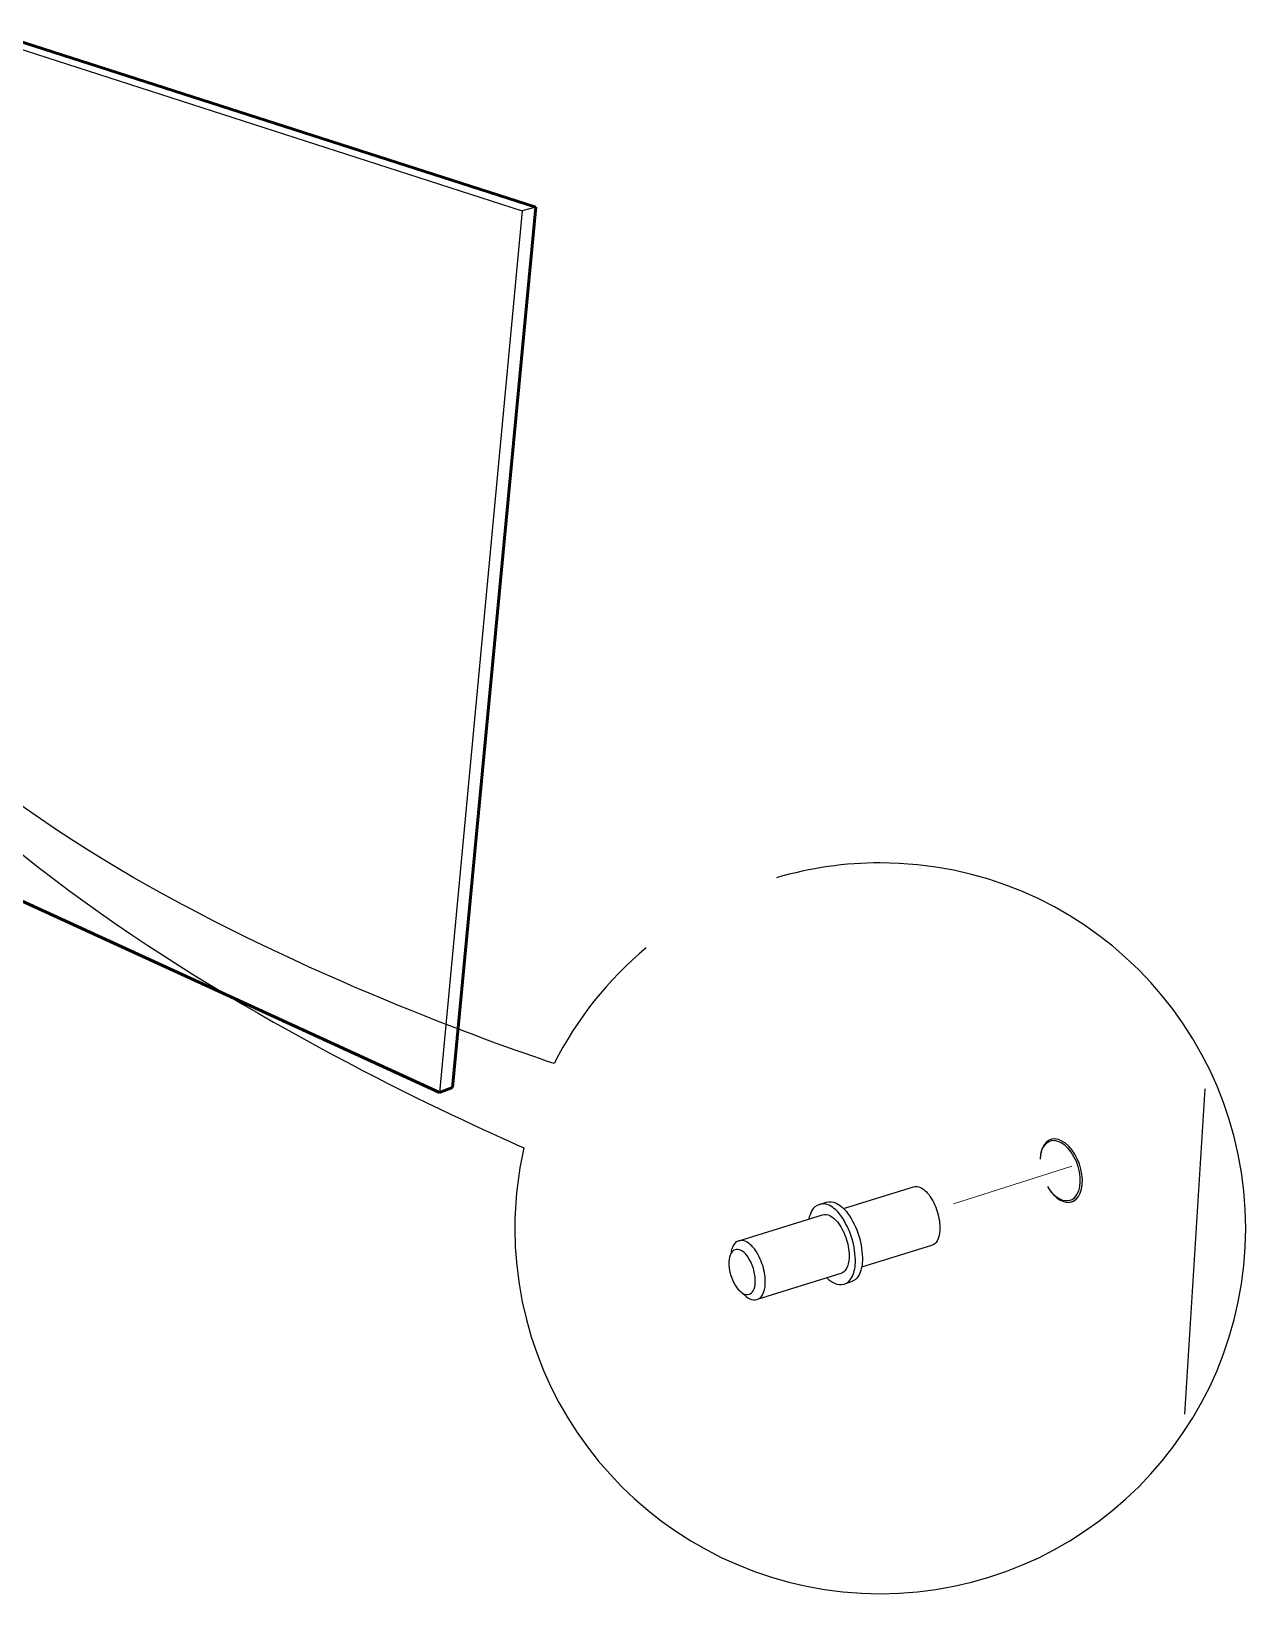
# Model space of a CAD drawing. Header units: inches. Extents: x 0.5 to 7.8, y 1 to 11.1.
# Drawn here: x 4.795 to 7.739, y 0.992 to 4.779 of the extents above; entities that cross this region are included whole.
import ezdxf

# ---------------------------------------------------------------- set-up
doc = ezdxf.new("R2010")
doc.units = ezdxf.units.IN
doc.header["$MEASUREMENT"] = 0
doc.layers.add('PDF_Geometry', color=7, linetype='Continuous')

msp = doc.modelspace()

# ---------------------------------------------------------------- linework, layer by layer
at = {"layer": 'PDF_Geometry', "lineweight": 53}
for points in [[(6.0183, 4.3526), (4.6901, 4.7791), (4.657, 4.7719)], [(6.0183, 4.3526), (5.8168, 2.2189)], [(5.7847, 2.2066), (4.5365, 2.7784)], [(5.8168, 2.2189), (5.7847, 2.2066)]]:
    msp.add_lwpolyline(points, dxfattribs=at)
at = {"layer": 'PDF_Geometry', "lineweight": 25}
for points in [[(4.657, 4.7719), (5.9849, 4.3438)], [(5.9849, 4.3438), (5.7847, 2.2066)], [(6.0183, 4.3526), (5.9849, 4.3438)], [(7.6396, 2.2156), (7.5909, 1.4267)], [(7.2679, 1.9656), (7.27, 1.9628), (7.2779, 1.9554), (7.2865, 1.9494), (7.2952, 1.9458), (7.303, 1.9445), (7.3109, 1.9451), (7.3183, 1.9475), (7.3249, 1.9523), (7.3299, 1.9593), (7.3343, 1.9683), (7.3367, 1.9781), (7.3378, 1.9898), (7.3378, 2.0014), (7.3359, 2.0141), (7.3328, 2.027), (7.3288, 2.0392), (7.3225, 2.0509), (7.3159, 2.0619), (7.3085, 2.0711), (7.3007, 2.079), (7.292, 2.0845), (7.2834, 2.0882), (7.2755, 2.09), (7.2677, 2.0894), (7.2603, 2.0864), (7.254, 2.0815), (7.2485, 2.0747), (7.2442, 2.0662), (7.2418, 2.0558), (7.2406, 2.0447)]]:
    msp.add_lwpolyline(points, dxfattribs=at)
for points in [[(5.9893, 2.0726, 0.055506), (5.9675, 1.8774, 2.414172), (6.8533, 2.7632, 0.072051), (6.6021, 2.7271)], [(6.7641, 1.9254), (6.9336, 1.9779, -0.198774), (6.9509, 1.9763, -0.116435), (6.9714, 1.9584, -0.079989), (6.9915, 1.9179, -0.080594), (6.9978, 1.8732, -0.115608), (6.9909, 1.8468, -0.197501), (6.9776, 1.8358), (6.8081, 1.7833)], [(6.724, 1.7573, 0.070094), (6.7421, 1.7443, 0.414561), (6.7836, 1.7572, 0.116062), (6.7929, 1.793, 0.162523), (6.757, 1.9089, 0.116919), (6.7291, 1.9332, 0.414452), (6.6875, 1.9203, 0.069134), (6.68, 1.8994)], [(6.7057, 1.9354), (6.7226, 1.9406, -0.19956), (6.7461, 1.9384, -0.11618), (6.774, 1.9141, -0.080797), (6.8013, 1.8591, -0.080441), (6.8098, 1.7982, -0.115511), (6.8005, 1.7624, -0.197714), (6.7824, 1.7474), (6.7655, 1.7421)], [(6.5105, 1.847), (6.7136, 1.9098, -0.19886), (6.7308, 1.9082, -0.116611), (6.7514, 1.8903, -0.080494), (6.7715, 1.8498, -0.081047), (6.7777, 1.8051, -0.11638), (6.7709, 1.7788, -0.198711), (6.7576, 1.7677), (6.5545, 1.7049)], [(6.5204, 1.7197, 0.091945), (6.5372, 1.7065, 0.413203), (6.5678, 1.7159, 0.116146), (6.5746, 1.7423, 0.080512), (6.5683, 1.787, 0.080834), (6.5483, 1.8275, 0.116435), (6.5278, 1.8453, 0.416187), (6.4971, 1.8358, 0.092151), (6.4908, 1.8154)]]:
    msp.add_lwpolyline(points, format="xyb", dxfattribs=at)
at = {"layer": 'PDF_Geometry', "lineweight": 18}
msp.add_lwpolyline([(7.0306, 1.9367), (7.3172, 2.0283)], dxfattribs=at)
at = {"layer": 'PDF_Geometry', "lineweight": 25}
msp.add_lwpolyline([(6.4916, 1.8171, 0.115946), (6.4864, 1.7971, 0.162389), (6.5064, 1.7324, 0.117139), (6.522, 1.7188, 0.415911), (6.5452, 1.726, 0.115617), (6.5504, 1.746, 0.080669), (6.5456, 1.78, 0.081114), (6.5303, 1.8107, 0.116431), (6.5148, 1.8243, 0.41501)], format="xyb", close=True, dxfattribs=at)
msp.add_arc((6.8565, 1.8746), 0.8899, 129.8771, 153.1262, dxfattribs=at)
msp.add_ellipse((7.292, 2.0171), major_axis=(-0.026, 0.0754), ratio=0.586704, start_param=1.895929, end_param=7.22112, dxfattribs=at)
for points in [[(4.2275, 3.6534), (4.1858, 2.9098), (5.6446, 2.2241), (5.9893, 2.0726)], [(6.0627, 2.2768), (5.7459, 2.3828), (4.2756, 2.9134), (4.2275, 3.6534)]]:
    msp.add_open_spline(points, degree=3, dxfattribs=at)

doc.saveas('drawing.dxf')
